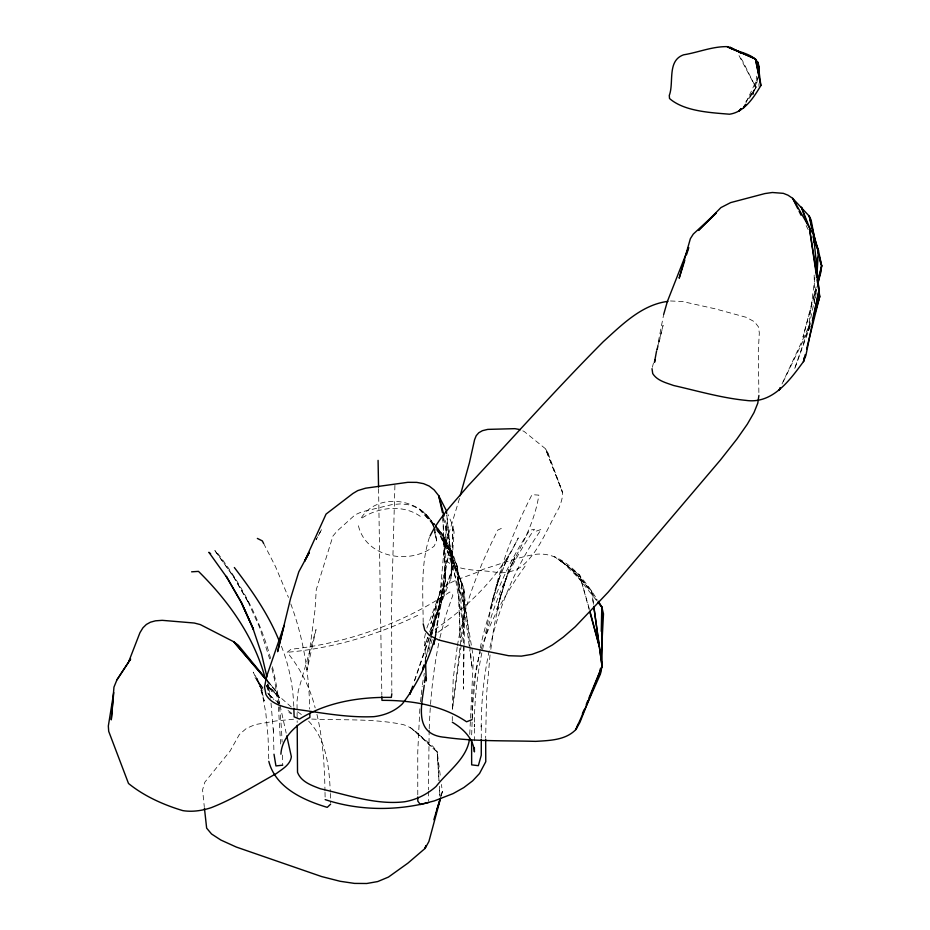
<?xml version="1.0" encoding="UTF-8"?>
<svg xmlns="http://www.w3.org/2000/svg" width="930" height="930" viewBox="0 0 930 930"><rect width="100%" height="100%" fill="white"/><g stroke="black" fill="none" stroke-linecap="round" stroke-linejoin="round"><path stroke-width="0.7" stroke-dasharray="4.65 3.49" d="M472.173 718.216C471.708 695.791 473.916 673.227 480.45 651.709M464.151 645.838L463.407 689.107L463.803 588.388L460.524 578.82L436.542 527.508M464.175 644.397L464.802 608.336L463.803 588.388L442.599 534.692L435.217 525.81M394.913 485.332L391.611 602.221L391.809 692.35M429.16 730.224L428.463 789.907M429.218 728.818C430.241 698.744 433.415 668.717 439.541 639.236M469.743 734.398L473.428 657.94L460.524 578.82L469.569 648.419M815.68 297.937L816.18 289.265M419.849 708.811L417.756 751.963L417.768 795.603M420.511 701.731L421.139 696.047M421.29 694.629L422.232 686.096M814.901 277.524L808.089 330.638L782.142 383.95M490.04 654.941L486.611 694.14L485.658 737.746M490.819 649.373L493.935 627.053L500.968 593.77L499.236 601.605L508.757 569.544L496.829 609.371L506.164 578.321L502.863 586.993L514.639 557.512L510.268 567.149C522.428 544.364 534.936 521.033 538.854 495.144L532.03 494.644C514.697 528.298 500.817 563.847 492.516 600.827M435.821 634.121L445.272 570.497L442.913 517.998M435.612 632.993L445.272 570.497L445.191 581.331L435.868 633.144M422.394 684.678L423.569 677.528M423.813 676.098L424.278 673.239M457.2 646.966L453.201 679.016L452.282 710.799M457.444 645.606C464.012 605.07 479.276 566.463 497.875 530.03L503.107 527.601M480.089 649.373L475.683 674.727L472.731 704.58L471.58 737.525M480.333 647.966L480.833 645.141C489.831 604.209 506.536 565.196 529.705 530.274L534.494 529.251C494.028 586.737 474.393 656.859 474.312 726.818L474.358 724.179L474.381 740.803M656.812 349.645L663.66 314.503M757.706 78.318L755.927 87.629L747.685 99.777M816.645 289.753L808.089 330.638L810.146 325.465M485.576 633.202L494.144 593.259M425.475 633.423L424.603 637.445L425.44 659.161M752.777 94.534L756.753 76.179M430.497 635.027L450.039 546.712L446.819 515.046L452.131 569.451L450.864 578.565L429.974 632.109M428.788 651.36L432.136 639.48M657.336 350.052L663.078 325.337L656.661 350.494M459.513 498.399L444.226 548.584L443.738 555.094L445.493 560.104C459.432 572.892 481.345 568.939 498.666 572.834C506.92 572.95 515.232 571.113 521.997 566.196C539.679 550.944 547.41 527.694 558.953 508.013C561.418 501.584 564.44 494.132 560.802 487.529L545.445 448.725L524.229 431.532L521.649 430.288M425.277 659.649L430.613 638.666M430.962 637.271L445.191 581.331L446.342 524.043L444.517 517.289M652.372 367.269L653.441 363.084M439.89 637.899L445.447 616.404L452.864 595.188L449.853 591.957C402.562 623.449 347.471 643.083 291.02 649.268L287.138 652.302C300.495 668.426 310.05 687.561 315.154 707.858M426.056 656.917L431.508 636.062M431.869 634.667L445.191 581.331L442.936 519.475M816.18 286.754L802.985 337.09L815.936 290.09M441.239 795.755L442.355 791.581L441.436 784.478M752.998 94.686L757.962 76.981M440.401 590.538L430.869 623.542L440.401 590.538C451.387 578.693 469.011 577.146 482.728 569.474C499.84 564.115 516.743 557.651 534.448 554.478C562.824 550.211 584.238 578.937 597.444 600.059M502.037 568.765L490.25 608.336L499.573 577.286L496.457 585.702L508.233 556.21L504.072 565.603L518.289 537.935C500.084 575.438 469.592 605.639 435.496 628.982L434.24 632.923M441.087 795.743L442.355 791.581L440.123 799.207L439.413 787.71M430.916 633.69L438.774 608.243L450.039 546.712L446.342 524.043L438.774 608.243L413.559 683.364M430.95 633.667L452.131 569.451L452.957 525.938L448.028 514.523M414.571 680.83L429.555 637.724M810.1 324.245L794.394 369.384L810.332 326.046M427.684 637.341L424.754 645.49L427.893 637.457M429.648 631.912L452.131 569.451L450.039 546.712L443.726 518.347M481.147 649.047C490.994 618.369 507.524 590.387 526.345 564.405M426.858 628.052L438.89 595.874M746 102.695L757.357 78.271M782.014 383.962L810.53 322.931M429.462 537.249C420.476 564.464 423.022 594.177 423.173 622.426M749.406 98.324L755.927 87.629L742.617 60.938L739.025 55.591L755.927 87.629L745.837 101.742M437.949 632.342L448.981 624.716M417.768 615.3C376.917 635.306 332.487 648.315 287.138 652.302M536.412 531.1L541.4 529.333C500.933 586.818 481.298 656.94 481.217 726.9L481.275 724.017L481.287 737.862M293.566 719.216L275.885 720.959L255.099 724.61L246.345 728.434L239.336 734.561L230.082 751.056L204.809 782.211L202.577 789.837L204.286 806.694M311.69 719.064C342.066 720.436 372.965 718.344 402.899 724.54C417.477 728.597 425.545 743.151 437.17 751.765L440.506 777.364M670.472 300.971L682.306 301.483L714.903 308.76L746.29 317.328L754.486 321.768L758.392 326.802L759.322 332.87L758.287 351.296L758.892 394.018M420.244 516.336C402.76 503.874 377.336 507.164 360.549 519.021C376.976 490.889 423.255 498.306 434.612 527.252M288.939 712.473L291.288 713.88M291.776 713.322L286.394 709.265M233.151 576.065L248.752 603.012L233.965 577.274L214.83 550.525L217.422 553.001C241.405 583.912 259.737 619.124 270.188 656.871L270.828 659.684M297.588 711.764L301.832 714.856M291.311 707.056L267.34 685.829L279.697 697.837L267.445 684.271M279.035 703.452L268.142 693.838M308.621 721.145C326.628 739.792 329.197 767.483 330.301 792.162M268.642 694.454L273.792 699.453M275.524 693.757L279.697 697.837M267.666 693.083L273.92 699.534M433.659 524.439L419.256 509.094L413.432 506.187L407.189 504.49L400.249 503.921L391.983 504.595L361.503 511.953L355.109 514.825L337.055 531.1L332.952 536.029L316.27 589.643L315.038 609.603L307.04 669.984L316.026 629.552L298.286 690.781L297.019 701.139L297.182 722.459M436.682 526.74L425.057 513.593L419.256 509.094L435.786 527.229M436.763 528.298C447.911 540.83 455.828 557.361 458.432 573.915L460.164 637.934L457.374 566.033L442.355 533.96L437.495 527.763M262.934 687.642L254.983 677.598L263.109 689.165M267.119 680.458L277.314 692.827L279.756 703.94M267.108 680.876L277.314 692.827L267.363 680.679M437.414 528.531L442.599 534.692L464.802 608.336L463.57 628.308L452.34 709.613L464.802 608.336L450.818 550.246L435.763 526.066M434.287 524.706L425.057 513.593L435.031 527.787M596.467 600.35L571.543 569.381L560.174 559.79L591.631 590.841L593.596 605.07L591.631 590.841L571.543 569.381L581.785 579.332L596.793 600.071M215.737 551.792L233.965 577.274M435.856 528.961L450.818 550.246L463.57 628.308L457.374 566.033L436.972 528.635M267.294 684.864L272.199 691.839L267.468 684.957M261.446 686.793L253.227 672.134L262.725 692.106L257.343 678.749L264.26 700.964L261.388 688.909L265.817 712.938L268.072 737.095L268.77 759.926M434.252 523.648L436.298 527.38M263.632 543.469L275.478 566.556L288.474 597.444M806.171 225.595L808.1 229.489M266.782 685.724L269.154 690.711L266.898 685.596M248.019 601.745L259.668 627.541L269.665 658.917M437.135 528.833L463.803 588.388L472.161 668.31L469.755 649.838M281.418 646.245C289.032 665.496 293.136 686.119 293.787 706.8M290.799 603.907C303.25 637.492 309.155 673.32 309.678 709.079M266.492 685.666L269.34 694.815M267.48 685.829L270.653 698.883M589.19 608.534L579.692 575.054L554.164 556.442L579.692 575.054L589.295 610.022M316.944 714.368C322.884 739.408 324.5 765.25 324.977 790.919M433.601 527.194L432.229 521.672L433.473 527.089M433.95 528.566L436.6 540.621L434.194 546.084C409.956 565.626 364.932 557.779 358.143 524.485M271.92 668.496L274.49 679.446L278.326 705.533M434.728 532.506L436.6 540.621L434.81 528.589M272.409 666.729C278.605 691.385 281.023 716.809 282.104 742.152M280.058 705.335L286.173 733.119M267.584 679.702L270.014 696.175M271.014 703.045L273.42 731.945L273.292 728.585L273.966 752.788M278.43 706.905L280.639 744.244M438.96 780.526L437.17 751.765L432.857 746.348L410.153 727.318L437.17 751.765L439.065 780.468M439.39 786.234L439.96 796.324M758.903 83.712L759.043 86.595M330.348 793.488L330.592 802.823M282.453 755.102L282.72 765.181M325.012 792.372L325.14 798.161M378.58 488.622L381.835 695.338M814.169 275.059L814.622 303.785M428.486 791.302L428.567 801.125M452.294 716.507L452.294 720.773M452.957 525.938L450.864 578.565L454.073 532.169L452.957 525.938M321.501 529.682L316.084 539.807L321.501 529.682M548.061 453.212L545.445 448.725L562.557 492.54L548.061 453.212M444.877 539.249L442.355 533.96L458.432 573.915L444.877 539.249"/><path stroke-width="1.4" d="M600.431 668.577L600.303 674.297L575.844 729.573C565.521 740.303 549.502 740.489 535.657 741.373C505.42 740.501 474.951 741.582 444.947 737.316C414.35 734.781 421.185 707.277 424.243 685.329M601.257 631.331L601.803 606.976L598.176 601.222M426.393 678.11L426.266 680.888L425.487 660.614M469.534 738.722C467.104 758.624 447.644 771.47 436.1 786.443C427.161 794.336 416.338 799.8 404.538 801.776C375.871 805.136 347.925 794.976 320.339 788.768C311.573 785.397 301.157 781.921 297.519 772.319L297.205 725.307M600.606 668.542L600.303 674.297L602.059 666.252L601.803 606.976L598.467 602.373M601.21 657.033L603.489 613.846L601.803 606.976L598.246 602.559M816.993 274.815L818.388 250.251L813.541 234.837L792.674 198.346L788.001 195.195L783.339 193.347L772.353 192.498L764.902 193.568L730.654 202.601L720.936 207.588L698.442 230.454L716.054 213.296M758.427 71.645C762.763 53.696 737.56 53.045 727.26 46.639C712.334 46.372 698.221 52.464 683.631 54.812C666.81 60.671 674.204 82.549 669.286 95.43L669.519 98.51C684.271 111.402 710.357 112.611 729.515 114.216C744.477 112.088 753.777 97.383 760.868 85.537L755.451 58.985L727.26 46.639L755.451 58.985L760.868 85.537L757.845 62.019L758.055 66.367M280.906 754.207C281.778 737.281 296.054 724.993 309.899 717.379L309.783 713.229M424.557 682.527L425.184 676.924M816.924 261.725L817.47 257.424M818.028 253.123L818.388 250.251L813.087 236.766M391.821 693.78L391.321 697.395C359.678 696.837 326.697 702.069 299.483 719.076L294.124 716.844L293.834 708.242M758.903 395.448L757.787 403.167L754.009 412.583L747.313 424.196L736.897 439.065L720.425 460.001L608.081 592.259L575.275 626.727L563.255 637.155L552.397 644.967L542.144 650.628L532.041 654.336L521.416 656.127L508.687 655.731L473.079 648.524L438.635 639.956L429.439 635.411L424.766 630.18L423.197 623.844M434.728 638.678C427.951 661.672 417.059 684.701 402.365 703.859C394.669 711.38 384.474 715.379 373.895 716.658C346.018 717.96 318.409 712.089 290.858 708.637C281.581 706.219 270.863 703.661 265.934 694.512L264.55 687.003L266.526 676.761L284.127 625.483L277.593 651.686L290.544 598.571L298.821 571.776L309.132 552.641M434.856 638.747L433.845 644.351L435.821 634.121M656.545 351.063L654.464 362.409L655.104 359.666M817.83 284.115L821.667 265.794L818.388 250.251L815.819 245.055M758.287 69.122L758.903 66.297L758.985 73.551M804.392 357.411L803.462 361.63C789.582 380.405 772.563 404.318 745.86 400.377C721.343 397.912 697.558 390.937 673.599 385.497C666.113 382.776 657.266 380.789 652.721 373.593L652.023 368.675M812.343 320.873L819.086 289.951L809.53 228.896L816.668 277.059M460.176 495.748L469.464 462.629L474.591 439.669L476.23 435.67L478.776 432.752L482.426 430.683L487.739 429.393L514.895 428.66L520.347 429.672M805.217 354.586L803.462 361.63L805.915 355.376L819.086 289.951L819.609 296.879L806.624 348.959M818.005 279.767L821.667 265.794L818.912 254.75M440.483 798.521L428.881 841.569L425.068 848.439L407.898 863.156L388.438 877.083L377.72 881.559L366.757 883.5L354.516 883.407L340.136 881.28L321.722 876.595L236.313 847.056L220.863 840.046L211.54 833.978L206.646 828.142L204.426 808.089M817.842 283.173L820.888 272.118L821.667 265.794L819.783 260.33M663.66 314.503L667.38 301.459L688.549 247.659M815.157 312.526L819.609 296.879L813.541 234.837L813.645 242.021M435.612 813.773L440.25 798.521M433.857 819.725L435.949 812.878M436.786 810.146L440.123 799.207M684.806 260.226L679.167 278.209L690.362 238.685L693.315 234.046L716.054 213.121M686.538 254.692L688.712 247.775M411.258 690.2L409.886 694.292L412.699 686.212M817.238 303.726L819.609 296.879L818.772 291.218M266.457 679.574L238.417 645.327L233.732 641.746L200.31 624.588L194.3 623.03L162.204 620.333L155.496 620.822L150.451 622.193L146.359 624.46L142.953 627.785L139.942 632.702L128.503 662.23L116.936 679.842L113.96 687.119L111.275 719.867L113.739 692.548L108.333 726.016L108.694 731.317L128.503 783.479C144.173 796.185 163.622 804.903 182.919 810.646C192.475 812.134 202.124 810.669 211.25 807.659C234.104 798.696 254.936 785.408 276.35 773.551C282.255 769.04 290.288 764.879 291.369 756.729L286.777 735.897M578.03 724.296L575.844 729.573L579.936 722.343L602.059 666.252L593.793 606.488L602.059 666.252L588.946 697.919M582.401 713.74L584.04 709.788M586.226 704.51L587.853 700.557M744.802 105.264L743.605 107.834L745.779 104.265M430.079 535.982C439.367 517.08 454.572 501.933 467.976 485.972C512.965 437.751 556.803 388.426 603.314 341.659C621.984 324.768 641.735 304.668 667.949 301.367M309.306 552.466L304.563 561.325L326.07 514.081L352.923 493.481L357.794 490.587L365.583 488.192L407.793 482.321L416.745 482.379L423.58 483.658L429.253 486.099L434.136 489.901L438.681 495.667L446.377 510.721L446.667 513.604M116.936 679.842L130.502 659.219M129.2 661.172L130.595 659.068M330.627 804.159L327.255 807.356C303.54 800.265 275.466 787.652 268.817 761.356M472.161 719.611L466.558 721.785C441.936 705.033 411.2 700.185 381.963 700.36L381.858 696.744M428.579 802.532C394.773 811.041 358.375 810.6 325.175 799.614M282.72 765.181L275.931 765.925L274.001 754.218M191.615 571.822L198.485 571.38C228.548 600.978 253.983 636.736 265.108 677.877M257.354 538.424L262.307 540.9L263.632 543.469M736.386 50.627L730.073 47.267L741.396 53.196M738.908 51.964L741.431 53.312M452.294 722.203C463.047 728.597 473.568 738.653 474.405 751.882L474.393 747.72M210.633 553.745L208.878 552.292L227.106 577.786L241.893 603.524L253.483 629.494L241.114 602.001L226.257 576.333L227.106 577.786M266.189 679.388L233.732 641.746L266.189 679.784M234.337 567.533C251.844 590.387 268.538 614.37 279.314 641.223M797.812 208.727L792.674 198.346L809.24 216.132L811.134 220.015L815.354 242.544M799.103 211.319L801.032 215.214M241.114 602.001L252.762 627.797L261.481 653.697L266.945 676.97M810.96 231.372L801.416 207.123L807.066 223.491M589.98 611.324L599.28 646.385L590.062 612.823M444.156 515.941L438.681 495.667L442.459 512.674M818.214 251.995L809.24 216.132L811.855 228.722M817.098 279.884L817.517 282.72M817.935 285.557L818.354 288.381M442.785 515.162L442.913 517.998M378.08 460.385L378.557 487.204M417.779 796.987L417.814 801.125L420.279 804.485L434.31 800.904L453.131 793.592L463.791 787.594L472.661 780.84L479.531 773.493L485.774 761.705L485.669 739.152M471.591 740.396L471.661 764.867L478.357 765.681L481.263 755.23L481.287 739.245M423.848 665.241L422.79 669.437L423.871 665.264M425.917 845.661L425.068 848.439L425.905 845.707M780.2 387.857L778.98 390.449L780.247 387.857M740.792 108.798L739.106 111.158L740.826 108.88"/></g></svg>
